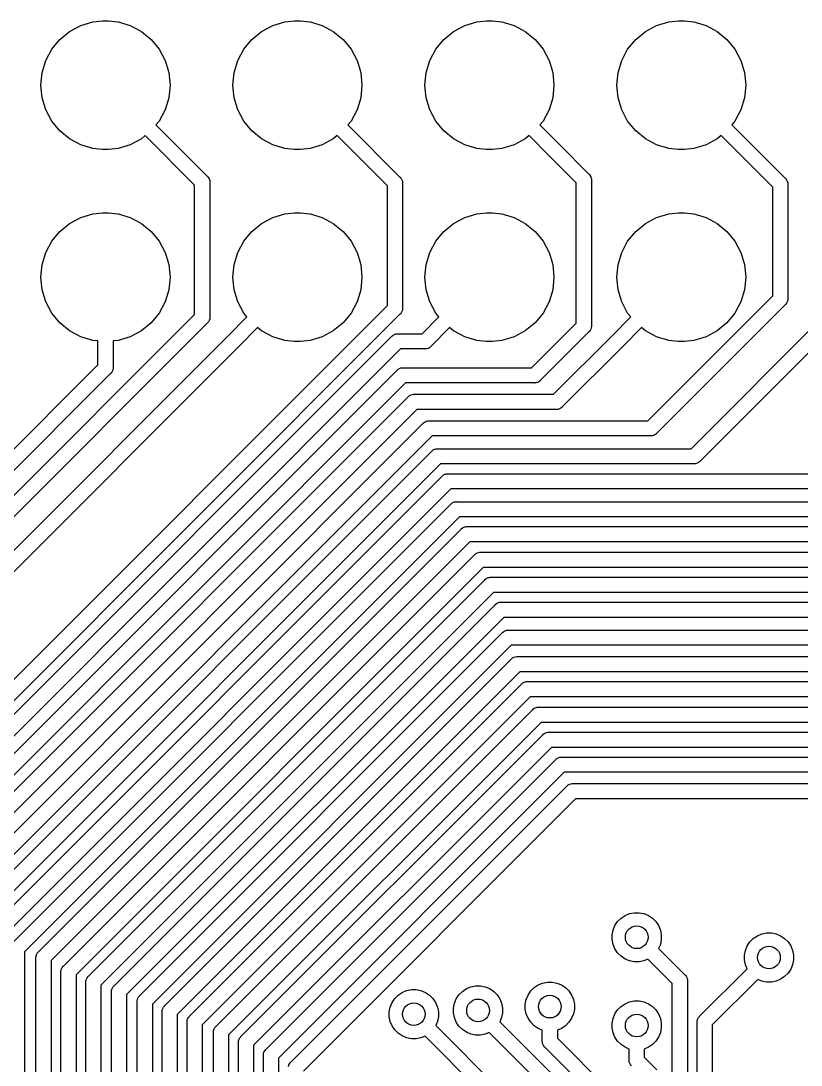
# Model space of a CAD drawing. Extents: x 1 to 84, y 1 to 137.
# Drawn here: x 45.4 to 55.73, y 57.28 to 71.09 of the extents above; entities that cross this region are included whole.
import ezdxf

# ---------------------------------------------------------------- set-up
doc = ezdxf.new("R2010")
doc.units = 0
doc.layers.add('BLACK', color=7, linetype='CONTINUOUS')

msp = doc.modelspace()

# ---------------------------------------------------------------- linework, layer by layer
at = {"layer": 'BLACK', "linetype": 'CONTINUOUS'}
for p, q in [((46.0455, 70.9502), (46.1931, 71.0291)), ((46.1931, 71.0291), (46.3534, 71.0777)), ((46.3534, 71.0777), (46.4783, 71.09)), ((46.4783, 71.09), (46.5617, 71.09)), ((46.5617, 71.09), (46.6866, 71.0777)), ((46.6866, 71.0777), (46.8469, 71.0291)), ((46.8469, 71.0291), (46.9945, 70.9502)), ((48.5855, 70.9502), (48.7331, 71.0291)), ((48.7331, 71.0291), (48.8934, 71.0777)), ((48.8934, 71.0777), (49.0183, 71.09)), ((49.0183, 71.09), (49.1017, 71.09)), ((49.1017, 71.09), (49.2266, 71.0777)), ((49.2266, 71.0777), (49.3869, 71.0291)), ((49.3869, 71.0291), (49.5345, 70.9502)), ((51.1255, 70.9502), (51.2731, 71.0291)), ((51.2731, 71.0291), (51.4334, 71.0777)), ((51.4334, 71.0777), (51.5583, 71.09)), ((51.5583, 71.09), (51.6417, 71.09)), ((51.6417, 71.09), (51.7666, 71.0777)), ((51.7666, 71.0777), (51.9269, 71.0291)), ((51.9269, 71.0291), (52.0745, 70.9502)), ((53.6655, 70.9502), (53.8131, 71.0291)), ((53.8131, 71.0291), (53.9734, 71.0777)), ((53.9734, 71.0777), (54.0983, 71.09)), ((54.0983, 71.09), (54.1817, 71.09)), ((54.1817, 71.09), (54.3066, 71.0777)), ((54.3066, 71.0777), (54.4669, 71.0291)), ((54.4669, 71.0291), (54.6145, 70.9502)), ((45.9161, 70.8439), (46.0455, 70.9502)), ((46.9945, 70.9502), (47.1239, 70.8439)), ((48.4561, 70.8439), (48.5855, 70.9502)), ((49.5345, 70.9502), (49.6639, 70.8439)), ((50.9961, 70.8439), (51.1255, 70.9502)), ((52.0745, 70.9502), (52.2039, 70.8439)), ((53.5361, 70.8439), (53.6655, 70.9502)), ((54.6145, 70.9502), (54.7439, 70.8439)), ((45.8098, 70.7145), (45.9161, 70.8439)), ((47.1239, 70.8439), (47.2302, 70.7145)), ((48.3498, 70.7145), (48.4561, 70.8439)), ((49.6639, 70.8439), (49.7702, 70.7145)), ((50.8898, 70.7145), (50.9961, 70.8439)), ((52.2039, 70.8439), (52.3102, 70.7145)), ((53.4298, 70.7145), (53.5361, 70.8439)), ((54.7439, 70.8439), (54.8502, 70.7145)), ((45.7309, 70.5669), (45.8098, 70.7145)), ((47.2302, 70.7145), (47.3091, 70.5669)), ((48.2709, 70.5669), (48.3498, 70.7145)), ((49.7702, 70.7145), (49.8491, 70.5669)), ((50.8109, 70.5669), (50.8898, 70.7145)), ((52.3102, 70.7145), (52.3891, 70.5669)), ((53.3509, 70.5669), (53.4298, 70.7145)), ((54.8502, 70.7145), (54.9291, 70.5669)), ((45.6823, 70.4066), (45.7309, 70.5669)), ((47.3091, 70.5669), (47.3577, 70.4066)), ((48.2223, 70.4066), (48.2709, 70.5669)), ((49.8491, 70.5669), (49.8977, 70.4066)), ((50.7623, 70.4066), (50.8109, 70.5669)), ((52.3891, 70.5669), (52.4377, 70.4066)), ((53.3023, 70.4066), (53.3509, 70.5669)), ((54.9291, 70.5669), (54.9777, 70.4066)), ((45.6659, 70.24), (45.6823, 70.4066)), ((47.3577, 70.4066), (47.3741, 70.24)), ((48.2059, 70.24), (48.2223, 70.4066)), ((49.8977, 70.4066), (49.9141, 70.24)), ((50.7459, 70.24), (50.7623, 70.4066)), ((52.4377, 70.4066), (52.4541, 70.24)), ((53.2859, 70.24), (53.3023, 70.4066)), ((54.9777, 70.4066), (54.9941, 70.24)), ((45.6823, 70.0734), (45.6659, 70.24)), ((47.3741, 70.24), (47.3577, 70.0734)), ((48.2223, 70.0734), (48.2059, 70.24)), ((49.9141, 70.24), (49.8977, 70.0734)), ((50.7623, 70.0734), (50.7459, 70.24)), ((52.4541, 70.24), (52.4377, 70.0734)), ((53.3023, 70.0734), (53.2859, 70.24)), ((54.9941, 70.24), (54.9777, 70.0734)), ((45.7309, 69.9131), (45.6823, 70.0734)), ((47.3577, 70.0734), (47.3091, 69.9131)), ((48.2709, 69.9131), (48.2223, 70.0734)), ((49.8977, 70.0734), (49.8491, 69.9131)), ((50.8109, 69.9131), (50.7623, 70.0734)), ((52.4377, 70.0734), (52.3891, 69.9131)), ((53.3509, 69.9131), (53.3023, 70.0734)), ((54.9777, 70.0734), (54.9291, 69.9131)), ((45.8098, 69.7655), (45.7309, 69.9131)), ((47.3091, 69.9131), (47.2302, 69.7655)), ((48.3498, 69.7655), (48.2709, 69.9131)), ((49.8491, 69.9131), (49.7702, 69.7655)), ((50.8898, 69.7655), (50.8109, 69.9131)), ((52.3891, 69.9131), (52.3102, 69.7655)), ((53.4298, 69.7655), (53.3509, 69.9131)), ((54.9291, 69.9131), (54.8502, 69.7655)), ((45.9161, 69.6361), (45.8098, 69.7655)), ((47.2302, 69.7655), (47.1877, 69.7137)), ((48.4561, 69.6361), (48.3498, 69.7655)), ((49.7702, 69.7655), (49.7277, 69.7137)), ((50.9961, 69.6361), (50.8898, 69.7655)), ((52.3102, 69.7655), (52.2677, 69.7137)), ((53.5361, 69.6361), (53.4298, 69.7655)), ((54.8502, 69.7655), (54.8077, 69.7137)), ((46.0455, 69.5298), (45.9161, 69.6361)), ((47.1877, 69.7137), (47.8672, 69.0342)), ((48.5855, 69.5298), (48.4561, 69.6361)), ((49.7277, 69.7137), (50.4172, 69.0242)), ((51.1255, 69.5298), (50.9961, 69.6361)), ((52.2677, 69.7137), (52.5242, 69.4572)), ((53.6655, 69.5298), (53.5361, 69.6361)), ((54.8077, 69.7137), (55.5172, 69.0042)), ((46.1931, 69.4509), (46.0455, 69.5298)), ((46.9945, 69.5298), (46.8469, 69.4509)), ((47.0463, 69.5723), (46.9945, 69.5298)), ((47.7, 68.9186), (47.0463, 69.5723)), ((48.7331, 69.4509), (48.5855, 69.5298)), ((49.5345, 69.5298), (49.3869, 69.4509)), ((49.5863, 69.5723), (49.5345, 69.5298)), ((50.25, 68.9086), (49.5863, 69.5723)), ((51.2731, 69.4509), (51.1255, 69.5298)), ((52.0745, 69.5298), (51.9269, 69.4509)), ((52.1263, 69.5723), (52.0745, 69.5298)), ((52.3828, 69.3158), (52.1263, 69.5723)), ((53.8131, 69.4509), (53.6655, 69.5298)), ((54.6145, 69.5298), (54.4669, 69.4509)), ((54.6663, 69.5723), (54.6145, 69.5298)), ((55.35, 68.8886), (54.6663, 69.5723)), ((46.3534, 69.4023), (46.1931, 69.4509)), ((46.4783, 69.39), (46.3534, 69.4023)), ((46.5617, 69.39), (46.4783, 69.39)), ((46.6866, 69.4023), (46.5617, 69.39)), ((46.8469, 69.4509), (46.6866, 69.4023)), ((48.8934, 69.4023), (48.7331, 69.4509)), ((49.0183, 69.39), (48.8934, 69.4023)), ((49.1017, 69.39), (49.0183, 69.39)), ((49.2266, 69.4023), (49.1017, 69.39)), ((49.3869, 69.4509), (49.2266, 69.4023)), ((51.4334, 69.4023), (51.2731, 69.4509)), ((51.5583, 69.39), (51.4334, 69.4023)), ((51.6417, 69.39), (51.5583, 69.39)), ((51.7666, 69.4023), (51.6417, 69.39)), ((51.9269, 69.4509), (51.7666, 69.4023)), ((52.5242, 69.4572), (52.5242, 69.4572)), ((52.5242, 69.4572), (52.9172, 69.0642)), ((53.9734, 69.4023), (53.8131, 69.4509)), ((54.0983, 69.39), (53.9734, 69.4023)), ((54.1817, 69.39), (54.0983, 69.39)), ((54.3066, 69.4023), (54.1817, 69.39)), ((54.4669, 69.4509), (54.3066, 69.4023)), ((52.75, 68.9486), (52.3828, 69.3158)), ((52.3828, 69.3158), (52.3828, 69.3158)), ((47.8672, 69.0342), (47.8711, 69.0311)), ((47.8711, 69.0311), (47.8835, 69.0158)), ((47.8835, 69.0158), (47.8928, 68.9985)), ((47.8928, 68.9985), (47.8955, 68.9896)), ((47.8955, 68.9896), (47.8986, 68.9796)), ((47.8986, 68.9796), (47.8988, 68.9772)), ((47.8988, 68.9772), (47.9, 68.9649)), ((47.9, 68.9649), (47.9, 68.9649)), ((47.9, 68.9649), (47.9005, 68.96)), ((47.9005, 68.96), (47.9, 68.9551)), ((47.9, 68.9551), (47.9, 67.1716)), ((50.4172, 69.0242), (50.4211, 69.0211)), ((50.4211, 69.0211), (50.4242, 69.0172)), ((50.4242, 69.0172), (50.4242, 69.0172)), ((50.4242, 69.0172), (50.4253, 69.0158)), ((50.4253, 69.0158), (50.4335, 69.0058)), ((50.4335, 69.0058), (50.4428, 68.9885)), ((50.4428, 68.9885), (50.4486, 68.9696)), ((50.4486, 68.9696), (50.45, 68.9549)), ((50.45, 68.9549), (50.45, 68.9549)), ((50.45, 68.9549), (50.4505, 68.95)), ((50.4505, 68.95), (50.45, 68.9451)), ((50.45, 68.9451), (50.45, 67.2883)), ((52.75, 67.0914), (52.75, 68.9486)), ((52.9172, 69.0642), (52.9211, 69.0611)), ((52.9211, 69.0611), (52.9335, 69.0458)), ((52.9335, 69.0458), (52.9356, 69.0421)), ((52.9356, 69.0421), (52.9428, 69.0285)), ((52.9428, 69.0285), (52.9483, 69.0105)), ((52.9483, 69.0105), (52.9486, 69.0096)), ((52.9486, 69.0096), (52.95, 68.9949)), ((52.95, 68.9949), (52.95, 68.9949)), ((52.95, 68.9949), (52.9505, 68.99)), ((52.9505, 68.99), (52.95, 68.9851)), ((52.95, 68.9851), (52.95, 67.0549)), ((55.5172, 69.0042), (55.5211, 69.0011)), ((55.5211, 69.0011), (55.5335, 68.9858)), ((55.5335, 68.9858), (55.5369, 68.9796)), ((55.5369, 68.9796), (55.5428, 68.9685)), ((55.5428, 68.9685), (55.5486, 68.9496)), ((55.5486, 68.9496), (55.5486, 68.9496)), ((55.5486, 68.9496), (55.55, 68.9349)), ((55.55, 68.9349), (55.55, 68.9349)), ((55.55, 68.9349), (55.5505, 68.93)), ((55.5505, 68.93), (55.55, 68.9251)), ((47.7, 67.2081), (47.7, 68.9186)), ((50.25, 67.3248), (50.25, 68.9086)), ((55.35, 67.453), (55.35, 68.8886)), ((55.55, 68.9251), (55.55, 67.4165)), ((46.1931, 68.4891), (46.3534, 68.5377)), ((46.3534, 68.5377), (46.4783, 68.55)), ((46.4783, 68.55), (46.5617, 68.55)), ((46.5617, 68.55), (46.6866, 68.5377)), ((46.6866, 68.5377), (46.8469, 68.4891)), ((48.7331, 68.4891), (48.8934, 68.5377)), ((48.8934, 68.5377), (49.0183, 68.55)), ((49.0183, 68.55), (49.1017, 68.55)), ((49.1017, 68.55), (49.2266, 68.5377)), ((49.2266, 68.5377), (49.3869, 68.4891)), ((51.2731, 68.4891), (51.4334, 68.5377)), ((51.4334, 68.5377), (51.5583, 68.55)), ((51.5583, 68.55), (51.6417, 68.55)), ((51.6417, 68.55), (51.7666, 68.5377)), ((51.7666, 68.5377), (51.9269, 68.4891)), ((53.8131, 68.4891), (53.9734, 68.5377)), ((53.9734, 68.5377), (54.0983, 68.55)), ((54.0983, 68.55), (54.1817, 68.55)), ((54.1817, 68.55), (54.3066, 68.5377)), ((54.3066, 68.5377), (54.4669, 68.4891)), ((45.9161, 68.3039), (46.0455, 68.4102)), ((46.0455, 68.4102), (46.1931, 68.4891)), ((46.8469, 68.4891), (46.9945, 68.4102)), ((46.9945, 68.4102), (47.1239, 68.3039)), ((48.4561, 68.3039), (48.5855, 68.4102)), ((48.5855, 68.4102), (48.7331, 68.4891)), ((49.3869, 68.4891), (49.5345, 68.4102)), ((49.5345, 68.4102), (49.6639, 68.3039)), ((50.9961, 68.3039), (51.1255, 68.4102)), ((51.1255, 68.4102), (51.2731, 68.4891)), ((51.9269, 68.4891), (52.0745, 68.4102)), ((52.0745, 68.4102), (52.2039, 68.3039)), ((53.5361, 68.3039), (53.6655, 68.4102)), ((53.6655, 68.4102), (53.8131, 68.4891)), ((54.4669, 68.4891), (54.6145, 68.4102)), ((54.6145, 68.4102), (54.7439, 68.3039)), ((45.8098, 68.1745), (45.9161, 68.3039)), ((47.1239, 68.3039), (47.2302, 68.1745)), ((48.3498, 68.1745), (48.4561, 68.3039)), ((49.6639, 68.3039), (49.7702, 68.1745)), ((50.8898, 68.1745), (50.9961, 68.3039)), ((52.2039, 68.3039), (52.3102, 68.1745)), ((53.4298, 68.1745), (53.5361, 68.3039)), ((54.7439, 68.3039), (54.8502, 68.1745)), ((45.7309, 68.0269), (45.8098, 68.1745)), ((47.2302, 68.1745), (47.3091, 68.0269)), ((48.2709, 68.0269), (48.3498, 68.1745)), ((49.7702, 68.1745), (49.8491, 68.0269)), ((50.8109, 68.0269), (50.8898, 68.1745)), ((52.3102, 68.1745), (52.3891, 68.0269)), ((53.3509, 68.0269), (53.4298, 68.1745)), ((54.8502, 68.1745), (54.9291, 68.0269)), ((45.6823, 67.8666), (45.7309, 68.0269)), ((47.3091, 68.0269), (47.3577, 67.8666)), ((48.2223, 67.8666), (48.2709, 68.0269)), ((49.8491, 68.0269), (49.8977, 67.8666)), ((50.7623, 67.8666), (50.8109, 68.0269)), ((52.3891, 68.0269), (52.4377, 67.8666)), ((53.3023, 67.8666), (53.3509, 68.0269)), ((54.9291, 68.0269), (54.9777, 67.8666)), ((45.6659, 67.7), (45.6823, 67.8666)), ((47.3577, 67.8666), (47.3741, 67.7)), ((48.2059, 67.7), (48.2223, 67.8666)), ((49.8977, 67.8666), (49.9141, 67.7)), ((50.7459, 67.7), (50.7623, 67.8666)), ((52.4377, 67.8666), (52.4541, 67.7)), ((53.2859, 67.7), (53.3023, 67.8666)), ((54.9777, 67.8666), (54.9941, 67.7)), ((45.6823, 67.5334), (45.6659, 67.7)), ((47.3741, 67.7), (47.3577, 67.5334)), ((48.2223, 67.5334), (48.2059, 67.7)), ((49.9141, 67.7), (49.8977, 67.5334)), ((50.7623, 67.5334), (50.7459, 67.7)), ((52.4541, 67.7), (52.4377, 67.5334)), ((53.3023, 67.5334), (53.2859, 67.7)), ((54.9941, 67.7), (54.9777, 67.5334)), ((45.7309, 67.3731), (45.6823, 67.5334)), ((47.3577, 67.5334), (47.3091, 67.3731)), ((48.2709, 67.3731), (48.2223, 67.5334)), ((49.8977, 67.5334), (49.8491, 67.3731)), ((50.8109, 67.3731), (50.7623, 67.5334)), ((52.4377, 67.5334), (52.3891, 67.3731)), ((53.3509, 67.3731), (53.3023, 67.5334)), ((53.697, 65.8), (55.35, 67.453)), ((54.9777, 67.5334), (54.9291, 67.3731)), ((55.55, 67.4165), (55.5505, 67.4116)), ((55.5505, 67.4116), (55.55, 67.4067)), ((42.5727, 59.6476), (50.25, 67.3248)), ((45.8098, 67.2255), (45.7309, 67.3731)), ((47.3091, 67.3731), (47.2302, 67.2255)), ((48.3498, 67.2255), (48.2709, 67.3731)), ((49.8491, 67.3731), (49.7702, 67.2255)), ((50.45, 67.2785), (50.4486, 67.2638)), ((50.45, 67.2883), (50.4505, 67.2834)), ((50.4505, 67.2834), (50.45, 67.2785)), ((50.45, 67.2785), (50.45, 67.2785)), ((50.8898, 67.2255), (50.8109, 67.3731)), ((52.3891, 67.3731), (52.3102, 67.2255)), ((53.4298, 67.2255), (53.3509, 67.3731)), ((55.5172, 67.3374), (53.8126, 65.6328)), ((54.9291, 67.3731), (54.8502, 67.2255)), ((55.5211, 67.3405), (55.5172, 67.3374)), ((55.5335, 67.3558), (55.5211, 67.3405)), ((55.5428, 67.3731), (55.5335, 67.3558)), ((55.5486, 67.392), (55.5428, 67.3731)), ((55.55, 67.4067), (55.5486, 67.392)), ((55.55, 67.4067), (55.55, 67.4067)), ((41.9127, 61.4208), (47.7, 67.2081)), ((50.4172, 67.2092), (42.74, 59.532)), ((45.9161, 67.0961), (45.8098, 67.2255)), ((47.2302, 67.2255), (47.1239, 67.0961)), ((47.8986, 67.1471), (47.8928, 67.1283)), ((47.9, 67.1618), (47.8986, 67.1471)), ((47.9, 67.1716), (47.9005, 67.1667)), ((47.9005, 67.1667), (47.9, 67.1618)), ((47.9, 67.1618), (47.9, 67.1618)), ((48.1428, 66.9242), (48.3923, 67.1737)), ((48.3923, 67.1737), (48.3498, 67.2255)), ((49.7702, 67.2255), (49.6639, 67.0961)), ((50.4211, 67.2124), (50.4172, 67.2092)), ((50.4335, 67.2276), (50.4211, 67.2124)), ((50.4428, 67.245), (50.4335, 67.2276)), ((50.4486, 67.2638), (50.4428, 67.245)), ((50.7086, 66.95), (50.9323, 67.1737)), ((50.9323, 67.1737), (50.8898, 67.2255)), ((52.3102, 67.2255), (52.2039, 67.0961)), ((53.2228, 66.9242), (53.4723, 67.1737)), ((53.4723, 67.1737), (53.4298, 67.2255)), ((54.2686, 65.43), (56.0123, 67.1737)), ((54.8502, 67.2255), (54.7439, 67.0961)), ((47.8672, 67.0925), (42.08, 61.3052)), ((46.0455, 66.9898), (45.9161, 67.0961)), ((47.1239, 67.0961), (46.9945, 66.9898)), ((47.8711, 67.0957), (47.8672, 67.0925)), ((47.8835, 67.1109), (47.8711, 67.0957)), ((47.8928, 67.1283), (47.8835, 67.1109)), ((48.5337, 67.0323), (48.2842, 66.7828)), ((48.5855, 66.9898), (48.5337, 67.0323)), ((49.6639, 67.0961), (49.5345, 66.9898)), ((51.0737, 67.0323), (50.8242, 66.7828)), ((51.1255, 66.9898), (51.0737, 67.0323)), ((52.2039, 67.0961), (52.0745, 66.9898)), ((52.1586, 66.5), (52.75, 67.0914)), ((52.9379, 67.0023), (52.9335, 66.9942)), ((52.9428, 67.0115), (52.9379, 67.0023)), ((52.9486, 67.0304), (52.9428, 67.0115)), ((52.9487, 67.0322), (52.9486, 67.0304)), ((52.95, 67.0451), (52.9487, 67.0322)), ((52.95, 67.0549), (52.9505, 67.05)), ((52.9505, 67.05), (52.95, 67.0451)), ((52.95, 67.0451), (52.95, 67.0451)), ((53.6137, 67.0323), (53.3642, 66.7828)), ((53.6655, 66.9898), (53.6137, 67.0323)), ((56.1537, 67.0323), (54.3842, 65.2628)), ((54.7439, 67.0961), (54.6145, 66.9898)), ((42.2427, 61.0241), (48.1428, 66.9242)), ((42.9028, 59.5109), (50.3091, 66.9172)), ((46.1931, 66.9109), (46.0455, 66.9898)), ((46.3534, 66.8623), (46.1931, 66.9109)), ((46.42, 66.8557), (46.3534, 66.8623)), ((46.6866, 66.8623), (46.62, 66.8557)), ((46.8469, 66.9109), (46.6866, 66.8623)), ((46.9945, 66.9898), (46.8469, 66.9109)), ((48.1428, 66.9242), (48.1428, 66.9242)), ((48.7331, 66.9109), (48.5855, 66.9898)), ((48.8934, 66.8623), (48.7331, 66.9109)), ((49.0183, 66.85), (48.8934, 66.8623)), ((49.2266, 66.8623), (49.1017, 66.85)), ((49.3869, 66.9109), (49.2266, 66.8623)), ((49.5345, 66.9898), (49.3869, 66.9109)), ((50.3091, 66.9172), (50.3122, 66.9211)), ((50.3122, 66.9211), (50.3275, 66.9335)), ((50.3275, 66.9335), (50.3356, 66.9379)), ((50.3356, 66.9379), (50.3448, 66.9428)), ((50.3448, 66.9428), (50.3637, 66.9486)), ((50.3637, 66.9486), (50.3655, 66.9487)), ((50.3655, 66.9487), (50.3784, 66.95)), ((50.3784, 66.95), (50.3833, 66.9505)), ((50.3784, 66.95), (50.3784, 66.95)), ((50.3833, 66.9505), (50.3882, 66.95)), ((50.3882, 66.95), (50.7086, 66.95)), ((51.2731, 66.9109), (51.1255, 66.9898)), ((51.4334, 66.8623), (51.2731, 66.9109)), ((51.5583, 66.85), (51.4334, 66.8623)), ((51.7666, 66.8623), (51.6417, 66.85)), ((51.9269, 66.9109), (51.7666, 66.8623)), ((52.0745, 66.9898), (51.9269, 66.9109)), ((52.9172, 66.9758), (52.2742, 66.3328)), ((52.4486, 66.15), (53.2228, 66.9242)), ((52.9211, 66.9789), (52.9172, 66.9758)), ((52.9335, 66.9942), (52.9211, 66.9789)), ((53.2228, 66.9242), (53.2228, 66.9242)), ((53.8131, 66.9109), (53.6655, 66.9898)), ((53.9734, 66.8623), (53.8131, 66.9109)), ((54.0983, 66.85), (53.9734, 66.8623)), ((54.3066, 66.8623), (54.1817, 66.85)), ((54.4669, 66.9109), (54.3066, 66.8623)), ((54.6145, 66.9898), (54.4669, 66.9109)), ((48.2842, 66.7828), (42.41, 60.9085)), ((50.4247, 66.75), (43.07, 59.3953)), ((46.42, 66.5393), (46.42, 66.8557)), ((46.62, 66.8557), (46.62, 66.5028)), ((48.2842, 66.7828), (48.2842, 66.7828)), ((49.1017, 66.85), (49.0183, 66.85)), ((50.7451, 66.75), (50.4247, 66.75)), ((50.75, 66.7495), (50.7451, 66.75)), ((50.7549, 66.75), (50.75, 66.7495)), ((50.7696, 66.7514), (50.7549, 66.75)), ((50.7549, 66.75), (50.7549, 66.75)), ((50.7885, 66.7572), (50.7696, 66.7514)), ((50.8058, 66.7665), (50.7885, 66.7572)), ((50.8211, 66.7789), (50.8058, 66.7665)), ((50.8242, 66.7828), (50.8211, 66.7789)), ((51.6417, 66.85), (51.5583, 66.85)), ((53.3642, 66.7828), (52.5642, 65.9828)), ((53.3642, 66.7828), (53.3642, 66.7828)), ((54.1817, 66.85), (54.0983, 66.85)), ((41.5727, 61.6921), (46.42, 66.5393)), ((43.6227, 59.7142), (50.3758, 66.4672)), ((46.6035, 66.4421), (46.5911, 66.4269)), ((46.6128, 66.4595), (46.6035, 66.4421)), ((46.6165, 66.4715), (46.6128, 66.4595)), ((46.6186, 66.4783), (46.6165, 66.4715)), ((46.6195, 66.488), (46.6186, 66.4783)), ((46.62, 66.493), (46.6195, 66.488)), ((46.62, 66.5028), (46.6205, 66.4979)), ((46.6205, 66.4979), (46.62, 66.493)), ((46.62, 66.493), (46.62, 66.493)), ((50.3758, 66.4672), (50.3789, 66.4711)), ((50.3789, 66.4711), (50.3942, 66.4835)), ((50.3942, 66.4835), (50.4033, 66.4885)), ((50.4033, 66.4885), (50.4115, 66.4928)), ((50.4115, 66.4928), (50.4304, 66.4986)), ((50.4304, 66.4986), (50.4322, 66.4987)), ((50.4322, 66.4987), (50.4451, 66.5)), ((50.4451, 66.5), (50.45, 66.5005)), ((50.4451, 66.5), (50.4451, 66.5)), ((50.45, 66.5005), (50.4549, 66.5)), ((50.4549, 66.5), (52.1586, 66.5)), ((46.5872, 66.4237), (41.74, 61.5765)), ((46.5911, 66.4269), (46.5872, 66.4237)), ((52.2385, 66.3072), (52.2196, 66.3014)), ((52.2558, 66.3165), (52.2385, 66.3072)), ((52.2711, 66.3289), (52.2558, 66.3165)), ((52.2742, 66.3328), (52.2711, 66.3289)), ((50.4914, 66.3), (43.79, 59.5986)), ((52.1951, 66.3), (50.4914, 66.3)), ((52.2, 66.2995), (52.1951, 66.3)), ((52.2049, 66.3), (52.2, 66.2995)), ((52.2196, 66.3014), (52.2049, 66.3)), ((52.2049, 66.3), (52.2049, 66.3)), ((43.9527, 59.5442), (50.5258, 66.1172)), ((50.5258, 66.1172), (50.5289, 66.1211)), ((50.5289, 66.1211), (50.5442, 66.1335)), ((50.5442, 66.1335), (50.5533, 66.1385)), ((50.5533, 66.1385), (50.5615, 66.1428)), ((50.5615, 66.1428), (50.5804, 66.1486)), ((50.5804, 66.1486), (50.5822, 66.1487)), ((50.5822, 66.1487), (50.5951, 66.15)), ((50.5951, 66.15), (50.6, 66.1505)), ((50.5951, 66.15), (50.5951, 66.15)), ((50.6, 66.1505), (50.6049, 66.15)), ((50.6049, 66.15), (52.4486, 66.15)), ((50.6414, 65.95), (44.12, 59.4286)), ((52.4851, 65.95), (50.6414, 65.95)), ((52.49, 65.9495), (52.4851, 65.95)), ((52.4949, 65.95), (52.49, 65.9495)), ((52.5096, 65.9514), (52.4949, 65.95)), ((52.4949, 65.95), (52.4949, 65.95)), ((52.5285, 65.9572), (52.5096, 65.9514)), ((52.5458, 65.9665), (52.5285, 65.9572)), ((52.5611, 65.9789), (52.5458, 65.9665)), ((52.5642, 65.9828), (52.5611, 65.9789)), ((44.2828, 59.3242), (50.7258, 65.7672)), ((50.7258, 65.7672), (50.7289, 65.7711)), ((50.7289, 65.7711), (50.7328, 65.7742)), ((50.7328, 65.7742), (50.737, 65.7777)), ((50.7328, 65.7742), (50.7328, 65.7742)), ((50.737, 65.7777), (50.7442, 65.7835)), ((50.7442, 65.7835), (50.7615, 65.7928)), ((50.7615, 65.7928), (50.7804, 65.7986)), ((50.7804, 65.7986), (50.7951, 65.8)), ((50.7951, 65.8), (50.8, 65.8005)), ((50.7951, 65.8), (50.7951, 65.8)), ((50.8, 65.8005), (50.8049, 65.8)), ((50.8049, 65.8), (53.697, 65.8)), ((53.7942, 65.6165), (53.7769, 65.6072)), ((53.8095, 65.6289), (53.7942, 65.6165)), ((53.8126, 65.6328), (53.8095, 65.6289)), ((50.8414, 65.6), (44.45, 59.2086)), ((53.7335, 65.6), (50.8414, 65.6)), ((53.7384, 65.5995), (53.7335, 65.6)), ((53.7433, 65.6), (53.7384, 65.5995)), ((53.758, 65.6014), (53.7433, 65.6)), ((53.7433, 65.6), (53.7433, 65.6)), ((53.7769, 65.6072), (53.758, 65.6014)), ((44.6128, 59.1709), (50.8391, 65.3973)), ((50.8391, 65.3973), (50.8423, 65.4011)), ((50.8423, 65.4011), (50.8575, 65.4136)), ((50.8575, 65.4136), (50.8749, 65.4228)), ((50.8749, 65.4228), (50.888, 65.4268)), ((50.888, 65.4268), (50.8937, 65.4286)), ((50.8937, 65.4286), (50.8955, 65.4287)), ((50.8955, 65.4287), (50.9084, 65.43)), ((50.9084, 65.43), (50.9133, 65.4305)), ((50.9084, 65.43), (50.9084, 65.43)), ((50.9133, 65.4305), (50.9182, 65.43)), ((50.9182, 65.43), (54.2686, 65.43)), ((50.9547, 65.23), (44.78, 59.0553)), ((54.3051, 65.23), (50.9547, 65.23)), ((54.31, 65.2295), (54.3051, 65.23)), ((54.3149, 65.23), (54.31, 65.2295)), ((54.3296, 65.2315), (54.3149, 65.23)), ((54.3149, 65.23), (54.3149, 65.23)), ((54.3485, 65.2372), (54.3296, 65.2315)), ((54.3658, 65.2465), (54.3485, 65.2372)), ((54.3811, 65.259), (54.3658, 65.2465)), ((54.3842, 65.2628), (54.3811, 65.259)), ((44.9828, 59.0742), (50.9758, 65.0672)), ((50.9758, 65.0672), (50.9789, 65.0711)), ((50.9789, 65.0711), (50.9942, 65.0835)), ((50.9942, 65.0835), (51.0115, 65.0928)), ((51.0115, 65.0928), (51.0216, 65.0959)), ((51.0216, 65.0959), (51.0304, 65.0986)), ((51.0304, 65.0986), (51.0342, 65.0989)), ((51.0342, 65.0989), (51.0451, 65.1)), ((51.0451, 65.1), (51.05, 65.1005)), ((51.0451, 65.1), (51.0451, 65.1)), ((51.05, 65.1005), (51.0549, 65.1)), ((51.0549, 65.1), (56.4086, 65.1)), ((51.0914, 64.9), (45.1242, 58.9328)), ((56.4451, 64.9), (51.0914, 64.9)), ((45.2828, 58.8909), (51.0891, 64.6973)), ((51.0891, 64.6973), (51.0923, 64.7011)), ((51.0923, 64.7011), (51.1075, 64.7136)), ((51.1075, 64.7136), (51.1249, 64.7228)), ((51.1249, 64.7228), (51.1349, 64.7259)), ((51.1349, 64.7259), (51.1437, 64.7286)), ((51.1437, 64.7286), (51.1473, 64.7289)), ((51.1473, 64.7289), (51.1584, 64.73)), ((51.1584, 64.73), (51.1633, 64.7305)), ((51.1584, 64.73), (51.1584, 64.73)), ((51.1633, 64.7305), (51.1682, 64.73)), ((51.1682, 64.73), (57.3107, 64.73)), ((51.2047, 64.53), (45.45, 58.7753)), ((57.3472, 64.53), (51.2047, 64.53)), ((51.2258, 64.3672), (51.2289, 64.3711)), ((51.2289, 64.3711), (51.2442, 64.3835)), ((51.2442, 64.3835), (51.2615, 64.3928)), ((51.2615, 64.3928), (51.2747, 64.3968)), ((51.2747, 64.3968), (51.2804, 64.3986)), ((51.2804, 64.3986), (51.2822, 64.3987)), ((51.2822, 64.3987), (51.2951, 64.4)), ((51.2951, 64.4), (51.3, 64.4005)), ((51.2951, 64.4), (51.2951, 64.4)), ((51.3, 64.4005), (51.3049, 64.4)), ((51.3049, 64.4), (58.5086, 64.4)), ((45.6328, 58.7742), (51.2258, 64.3672)), ((51.3414, 64.2), (45.8, 58.6586)), ((58.5451, 64.2), (51.3414, 64.2)), ((45.9628, 58.5877), (51.4023, 64.0273)), ((51.4023, 64.0273), (51.4054, 64.0311)), ((51.4054, 64.0311), (51.4207, 64.0436)), ((51.4207, 64.0436), (51.4327, 64.05)), ((51.4327, 64.05), (51.438, 64.0529)), ((51.438, 64.0529), (51.4569, 64.0586)), ((51.4569, 64.0586), (51.4587, 64.0588)), ((51.4587, 64.0588), (51.4716, 64.06)), ((51.4716, 64.06), (51.4765, 64.0605)), ((51.4716, 64.06), (51.4716, 64.06)), ((51.4765, 64.0605), (51.4814, 64.06)), ((51.4814, 64.06), (59.1807, 64.06)), ((51.5179, 63.86), (46.13, 58.4721)), ((59.2172, 63.86), (51.5179, 63.86)), ((46.2928, 58.451), (51.539, 63.6973)), ((51.539, 63.6973), (51.5421, 63.7011)), ((51.5421, 63.7011), (51.5574, 63.7136)), ((51.5574, 63.7136), (51.5747, 63.7228)), ((51.5747, 63.7228), (51.5879, 63.7268)), ((51.5879, 63.7268), (51.5936, 63.7286)), ((51.5936, 63.7286), (51.5956, 63.7288)), ((51.5956, 63.7288), (51.6083, 63.73)), ((51.6083, 63.73), (51.6132, 63.7305)), ((51.6083, 63.73), (51.6083, 63.73)), ((51.6132, 63.7305), (51.6181, 63.73)), ((51.6181, 63.73), (60.2886, 63.73)), ((51.6546, 63.53), (46.46, 58.3354)), ((60.3251, 63.53), (51.6546, 63.53)), ((46.6328, 58.3243), (51.6757, 63.3672)), ((51.6757, 63.3672), (51.6788, 63.3711)), ((51.6788, 63.3711), (51.6941, 63.3835)), ((51.6941, 63.3835), (51.7114, 63.3928)), ((51.7114, 63.3928), (51.7303, 63.3986)), ((51.7303, 63.3986), (51.7321, 63.3987)), ((51.7321, 63.3987), (51.745, 63.4)), ((51.745, 63.4), (51.7499, 63.4005)), ((51.745, 63.4), (51.745, 63.4)), ((51.7499, 63.4005), (51.7548, 63.4)), ((51.7548, 63.4), (61.0607, 63.4)), ((51.7913, 63.2), (46.8, 58.2087)), ((61.0972, 63.2), (51.7913, 63.2)), ((46.9727, 58.1976), (51.7724, 62.9973)), ((51.7724, 62.9973), (51.7755, 63.0011)), ((51.7755, 63.0011), (51.7908, 63.0136)), ((51.7908, 63.0136), (51.8081, 63.0228)), ((51.8081, 63.0228), (51.809, 63.0231)), ((51.809, 63.0231), (51.827, 63.0286)), ((51.827, 63.0286), (51.8288, 63.0287)), ((51.8288, 63.0287), (51.8417, 63.03)), ((51.8417, 63.03), (51.8466, 63.0305)), ((51.8417, 63.03), (51.8417, 63.03)), ((51.8466, 63.0305), (51.8515, 63.03)), ((51.8515, 63.03), (61.7386, 63.03)), ((51.888, 62.83), (47.14, 58.082)), ((61.7751, 62.83), (51.888, 62.83)), ((47.3027, 58.0609), (51.8891, 62.6473)), ((51.8891, 62.6473), (51.8923, 62.6511)), ((51.8923, 62.6511), (51.8961, 62.6542)), ((51.8961, 62.6542), (51.9075, 62.6636)), ((51.8961, 62.6542), (51.8961, 62.6542)), ((51.9075, 62.6636), (51.9156, 62.6679)), ((51.9075, 62.6636), (51.9075, 62.6636)), ((51.9075, 62.6636), (51.9075, 62.6636)), ((51.9156, 62.6679), (51.9248, 62.6728)), ((51.9248, 62.6728), (51.9437, 62.6786)), ((51.9437, 62.6786), (51.9633, 62.6805)), ((51.9633, 62.6805), (51.9682, 62.68)), ((51.9682, 62.68), (62.8807, 62.68)), ((52.0047, 62.48), (47.47, 57.9453)), ((62.9172, 62.48), (52.0047, 62.48)), ((47.6328, 57.9242), (52.0258, 62.3172)), ((52.0258, 62.3172), (52.0289, 62.3211)), ((52.0289, 62.3211), (52.0442, 62.3335)), ((52.0442, 62.3335), (52.0615, 62.3428)), ((52.0615, 62.3428), (52.0722, 62.3461)), ((52.0722, 62.3461), (52.0804, 62.3486)), ((52.0804, 62.3486), (52.0822, 62.3487)), ((52.0822, 62.3487), (52.0951, 62.35)), ((52.0951, 62.35), (52.1, 62.3505)), ((52.0951, 62.35), (52.0951, 62.35)), ((52.1, 62.3505), (52.1049, 62.35)), ((52.1049, 62.35), (63.9086, 62.35)), ((52.1414, 62.15), (47.8, 57.8086)), ((63.9451, 62.15), (52.1414, 62.15)), ((47.9827, 57.7908), (52.1691, 61.9773)), ((52.1691, 61.9773), (52.1723, 61.9811)), ((52.1723, 61.9811), (52.1875, 61.9936)), ((52.1875, 61.9936), (52.2049, 62.0029)), ((52.2049, 62.0029), (52.2191, 62.0072)), ((52.2191, 62.0072), (52.2237, 62.0086)), ((52.2237, 62.0086), (52.2257, 62.0088)), ((52.2257, 62.0088), (52.2384, 62.01)), ((52.2384, 62.01), (52.2433, 62.0105)), ((52.2384, 62.01), (52.2384, 62.01)), ((52.2433, 62.0105), (52.2482, 62.01)), ((52.2482, 62.01), (64.7507, 62.01)), ((52.2847, 61.81), (48.1499, 57.6752)), ((64.7872, 61.81), (52.2847, 61.81)), ((48.3127, 57.6541), (52.3058, 61.6473)), ((52.3058, 61.6473), (52.309, 61.6511)), ((52.309, 61.6511), (52.3242, 61.6636)), ((52.3242, 61.6636), (52.3416, 61.6728)), ((52.3416, 61.6728), (52.3547, 61.6768)), ((52.3547, 61.6768), (52.3604, 61.6786)), ((52.3604, 61.6786), (52.3624, 61.6788)), ((52.3624, 61.6788), (52.3751, 61.68)), ((52.3751, 61.68), (52.38, 61.6805)), ((52.3751, 61.68), (52.3751, 61.68)), ((52.38, 61.6805), (52.3849, 61.68)), ((52.3849, 61.68), (66.4386, 61.68)), ((52.4214, 61.48), (48.48, 57.5385)), ((66.4751, 61.48), (52.4214, 61.48)), ((52.4789, 61.3211), (52.4942, 61.3335)), ((52.4942, 61.3335), (52.5115, 61.3428)), ((52.5115, 61.3428), (52.5242, 61.3467)), ((52.5242, 61.3467), (52.5304, 61.3486)), ((52.5304, 61.3486), (52.5322, 61.3487)), ((52.5322, 61.3487), (52.5451, 61.35)), ((52.5451, 61.35), (52.55, 61.3505)), ((52.5451, 61.35), (52.5451, 61.35)), ((52.55, 61.3505), (52.5549, 61.35)), ((52.5549, 61.35), (66.6307, 61.35)), ((48.6427, 57.4841), (52.4758, 61.3172)), ((52.4758, 61.3172), (52.4789, 61.3211)), ((52.5914, 61.15), (48.81, 57.3685)), ((66.6672, 61.15), (52.5914, 61.15)), ((48.9727, 57.3142), (52.6258, 60.9672)), ((52.6258, 60.9672), (52.6289, 60.9711)), ((52.6289, 60.9711), (52.6442, 60.9835)), ((52.6442, 60.9835), (52.6615, 60.9928)), ((52.6615, 60.9928), (52.6804, 60.9986)), ((52.6804, 60.9986), (52.6822, 60.9987)), ((52.6822, 60.9987), (52.6951, 61)), ((52.6951, 61), (52.7, 61.0005)), ((52.6951, 61), (52.6951, 61)), ((52.7, 61.0005), (52.7049, 61)), ((52.7049, 61), (67.4586, 61)), ((52.7414, 60.8), (49.14, 57.1986)), ((67.4951, 60.8), (52.7414, 60.8)), ((53.3961, 59.2562), (53.4552, 59.2807)), ((53.4552, 59.2807), (53.518, 59.2932)), ((53.518, 59.2932), (53.582, 59.2932)), ((53.582, 59.2932), (53.6448, 59.2807)), ((53.6448, 59.2807), (53.7039, 59.2562)), ((53.2375, 59.063), (53.262, 59.1221)), ((53.262, 59.1221), (53.2976, 59.1754)), ((53.2976, 59.1754), (53.3428, 59.2206)), ((53.3428, 59.2206), (53.3961, 59.2562)), ((53.7039, 59.2562), (53.7572, 59.2206)), ((53.7572, 59.2206), (53.8024, 59.1754)), ((53.8024, 59.1754), (53.838, 59.1221)), ((53.838, 59.1221), (53.8625, 59.063)), ((53.225, 59.0002), (53.2375, 59.063)), ((53.225, 58.9362), (53.225, 59.0002)), ((53.8625, 59.063), (53.875, 59.0002)), ((53.875, 59.0002), (53.875, 58.9362)), ((55.0928, 58.9524), (55.1461, 58.988)), ((55.1461, 58.988), (55.2052, 59.0125)), ((55.2052, 59.0125), (55.268, 59.025)), ((55.268, 59.025), (55.332, 59.025)), ((55.332, 59.025), (55.3948, 59.0125)), ((55.3948, 59.0125), (55.4539, 58.988)), ((55.4539, 58.988), (55.5072, 58.9524)), ((53.2375, 58.8734), (53.225, 58.9362)), ((53.262, 58.8143), (53.2375, 58.8734)), ((53.8625, 58.8734), (53.8402, 58.8195)), ((53.875, 58.9362), (53.8625, 58.8734)), ((54.9875, 58.7948), (55.012, 58.8539)), ((55.012, 58.8539), (55.0476, 58.9072)), ((55.0476, 58.9072), (55.0928, 58.9524)), ((55.5072, 58.9524), (55.5524, 58.9072)), ((55.5524, 58.9072), (55.588, 58.8539)), ((55.588, 58.8539), (55.6125, 58.7948)), ((45.45, 58.7753), (45.45, 35.2549)), ((45.6, 58.7049), (45.6014, 58.7196)), ((45.6014, 58.7196), (45.6052, 58.732)), ((45.6014, 58.7196), (45.6014, 58.7196)), ((45.6052, 58.732), (45.6072, 58.7385)), ((45.6072, 58.7385), (45.6165, 58.7558)), ((45.6165, 58.7558), (45.6289, 58.7711)), ((45.6289, 58.7711), (45.6328, 58.7742)), ((53.2976, 58.761), (53.262, 58.8143)), ((53.3428, 58.7158), (53.2976, 58.761)), ((53.3961, 58.6802), (53.3428, 58.7158)), ((53.8402, 58.8195), (54.1872, 58.4724)), ((54.975, 58.732), (54.9875, 58.7948)), ((54.975, 58.668), (54.975, 58.732)), ((55.6125, 58.7948), (55.625, 58.732)), ((55.625, 58.732), (55.625, 58.668)), ((45.5995, 58.7), (45.6, 58.7049)), ((45.6, 58.6951), (45.5995, 58.7)), ((45.6, 58.7049), (45.6, 58.7049)), ((45.6, 35.4451), (45.6, 58.6951)), ((45.8, 58.6586), (45.8, 35.4451)), ((45.9372, 58.552), (45.9465, 58.5694)), ((45.9465, 58.5694), (45.959, 58.5846)), ((45.959, 58.5846), (45.9628, 58.5877)), ((53.4552, 58.6557), (53.3961, 58.6802)), ((53.518, 58.6432), (53.4552, 58.6557)), ((53.582, 58.6432), (53.518, 58.6432)), ((53.6448, 58.6557), (53.582, 58.6432)), ((53.6987, 58.678), (53.6448, 58.6557)), ((54.02, 58.3568), (53.6987, 58.678)), ((54.9875, 58.6052), (54.975, 58.668)), ((55.0098, 58.5513), (54.9875, 58.6052)), ((55.6125, 58.6052), (55.588, 58.5461)), ((55.625, 58.668), (55.6125, 58.6052)), ((45.9295, 58.5135), (45.93, 58.5184)), ((45.93, 58.5086), (45.9295, 58.5135)), ((45.93, 58.5184), (45.9315, 58.5331)), ((45.93, 58.5184), (45.93, 58.5184)), ((45.93, 35.3951), (45.93, 58.5086)), ((45.9315, 58.5331), (45.9372, 58.552)), ((46.13, 58.4721), (46.13, 35.3951)), ((46.2672, 58.4153), (46.2765, 58.4327)), ((46.2765, 58.4327), (46.289, 58.4479)), ((46.289, 58.4479), (46.2928, 58.451)), ((54.1872, 58.4724), (54.191, 58.4693)), ((54.191, 58.4693), (54.2035, 58.454)), ((54.2035, 58.454), (54.2128, 58.4367)), ((54.2128, 58.4367), (54.2185, 58.4178)), ((54.3828, 57.9242), (55.0098, 58.5513)), ((55.5072, 58.4476), (55.4539, 58.412)), ((55.5524, 58.4928), (55.5072, 58.4476)), ((55.588, 58.5461), (55.5524, 58.4928)), ((46.2595, 58.3768), (46.26, 58.3817)), ((46.26, 58.3719), (46.2595, 58.3768)), ((46.26, 58.3817), (46.2615, 58.3964)), ((46.26, 58.3817), (46.26, 58.3817)), ((46.26, 35.4951), (46.26, 58.3719)), ((46.2615, 58.3964), (46.2672, 58.4153)), ((46.46, 58.3354), (46.46, 35.4951)), ((46.6072, 58.2886), (46.6165, 58.3059)), ((46.6165, 58.3059), (46.6289, 58.3212)), ((46.6289, 58.3212), (46.6328, 58.3243)), ((51.2961, 58.288), (51.3552, 58.3125)), ((51.3552, 58.3125), (51.418, 58.325)), ((51.418, 58.325), (51.482, 58.325)), ((51.482, 58.325), (51.5448, 58.3125)), ((51.5448, 58.3125), (51.6039, 58.288)), ((52.1476, 58.2572), (52.1928, 58.3024)), ((52.1928, 58.3024), (52.2461, 58.338)), ((52.2461, 58.338), (52.3052, 58.3625)), ((52.3052, 58.3625), (52.368, 58.375)), ((52.368, 58.375), (52.432, 58.375)), ((52.432, 58.375), (52.4948, 58.3625)), ((52.4948, 58.3625), (52.5539, 58.338)), ((52.5539, 58.338), (52.6072, 58.3024)), ((52.6072, 58.3024), (52.6524, 58.2572)), ((54.02, 31.2114), (54.02, 58.3568)), ((54.2185, 58.4178), (54.22, 58.4031)), ((54.22, 58.4031), (54.22, 58.4031)), ((54.22, 58.4031), (54.2205, 58.3982)), ((54.2205, 58.3982), (54.22, 58.3933)), ((54.22, 58.3933), (54.22, 31.1749)), ((55.1513, 58.4098), (54.55, 57.8086)), ((55.2052, 58.3875), (55.1513, 58.4098)), ((55.268, 58.375), (55.2052, 58.3875)), ((55.332, 58.375), (55.268, 58.375)), ((55.3948, 58.3875), (55.332, 58.375)), ((55.4539, 58.412), (55.3948, 58.3875)), ((46.5995, 58.2501), (46.6, 58.255)), ((46.6, 58.2452), (46.5995, 58.2501)), ((46.6, 58.255), (46.6014, 58.2697)), ((46.6, 58.255), (46.6, 58.255)), ((46.6, 35.2249), (46.6, 58.2452)), ((46.6014, 58.2697), (46.6072, 58.2886)), ((46.8, 58.2087), (46.8, 35.1883)), ((46.9414, 58.143), (46.9471, 58.1618)), ((46.9471, 58.1618), (46.9564, 58.1792)), ((46.9564, 58.1792), (46.9689, 58.1944)), ((46.9689, 58.1944), (46.9727, 58.1976)), ((50.312, 58.1039), (50.3476, 58.1572)), ((50.3476, 58.1572), (50.3928, 58.2024)), ((50.3928, 58.2024), (50.4461, 58.238)), ((50.4461, 58.238), (50.5052, 58.2625)), ((50.5052, 58.2625), (50.568, 58.275)), ((50.568, 58.275), (50.632, 58.275)), ((50.632, 58.275), (50.6948, 58.2625)), ((50.6948, 58.2625), (50.7539, 58.238)), ((50.7539, 58.238), (50.8072, 58.2024)), ((50.8072, 58.2024), (50.8524, 58.1572)), ((50.8524, 58.1572), (50.888, 58.1039)), ((51.162, 58.1539), (51.1976, 58.2072)), ((51.1976, 58.2072), (51.2428, 58.2524)), ((51.2428, 58.2524), (51.2961, 58.288)), ((51.6039, 58.288), (51.6572, 58.2524)), ((51.6572, 58.2524), (51.7024, 58.2072)), ((51.7024, 58.2072), (51.738, 58.1539)), ((52.0875, 58.1448), (52.112, 58.2039)), ((52.112, 58.2039), (52.1476, 58.2572)), ((52.6524, 58.2572), (52.688, 58.2039)), ((52.688, 58.2039), (52.7125, 58.1448)), ((46.9395, 58.1234), (46.94, 58.1283)), ((46.94, 58.1185), (46.9395, 58.1234)), ((46.94, 58.1283), (46.9414, 58.143)), ((46.94, 58.1283), (46.94, 58.1283)), ((46.94, 35.0981), (46.94, 58.1185)), ((47.14, 58.082), (47.14, 35.0616)), ((47.2714, 58.0063), (47.2772, 58.0251)), ((47.2772, 58.0251), (47.2864, 58.0425)), ((47.2864, 58.0425), (47.2958, 58.0539)), ((47.2958, 58.0539), (47.2989, 58.0577)), ((47.2989, 58.0577), (47.3027, 58.0609)), ((50.275, 57.982), (50.2875, 58.0448)), ((50.2875, 58.0448), (50.312, 58.1039)), ((50.888, 58.1039), (50.9125, 58.0448)), ((50.9125, 58.0448), (50.925, 57.982)), ((51.125, 58.032), (51.1375, 58.0948)), ((51.125, 57.968), (51.125, 58.032)), ((51.1375, 58.0948), (51.162, 58.1539)), ((51.738, 58.1539), (51.7625, 58.0948)), ((51.7625, 58.0948), (51.775, 58.032)), ((51.775, 58.032), (51.775, 57.968)), ((52.075, 58.082), (52.0875, 58.1448)), ((52.075, 58.018), (52.075, 58.082)), ((52.0875, 57.9552), (52.075, 58.018)), ((52.7125, 58.1448), (52.725, 58.082)), ((52.725, 58.018), (52.7125, 57.9552)), ((52.725, 58.082), (52.725, 58.018)), ((53.2976, 58.0072), (53.3428, 58.0524)), ((53.3428, 58.0524), (53.3961, 58.088)), ((53.3961, 58.088), (53.4552, 58.1125)), ((53.4552, 58.1125), (53.518, 58.125)), ((53.518, 58.125), (53.582, 58.125)), ((53.582, 58.125), (53.6448, 58.1125)), ((53.6448, 58.1125), (53.7039, 58.088)), ((53.7039, 58.088), (53.7572, 58.0524)), ((53.7572, 58.0524), (53.8024, 58.0072)), ((47.2695, 57.9867), (47.2714, 58.0063)), ((47.27, 57.9818), (47.2695, 57.9867)), ((47.27, 34.9614), (47.27, 57.9818)), ((47.47, 57.9453), (47.47, 34.9249)), ((47.6014, 57.8696), (47.6072, 57.8885)), ((47.6072, 57.8885), (47.6165, 57.9058)), ((47.6165, 57.9058), (47.6258, 57.9172)), ((47.6258, 57.9172), (47.6289, 57.9211)), ((47.6289, 57.9211), (47.6328, 57.9242)), ((50.275, 57.918), (50.275, 57.982)), ((50.2875, 57.8552), (50.275, 57.918)), ((50.925, 57.918), (50.9125, 57.8552)), ((50.925, 57.982), (50.925, 57.918)), ((51.1375, 57.9052), (51.125, 57.968)), ((51.162, 57.8461), (51.1375, 57.9052)), ((51.7625, 57.9052), (51.7402, 57.8513)), ((51.775, 57.968), (51.7625, 57.9052)), ((52.112, 57.8961), (52.0875, 57.9552)), ((52.1476, 57.8428), (52.112, 57.8961)), ((52.688, 57.8961), (52.6524, 57.8428)), ((52.7125, 57.9552), (52.688, 57.8961)), ((53.225, 57.832), (53.2375, 57.8948)), ((53.2375, 57.8948), (53.262, 57.9539)), ((53.262, 57.9539), (53.2976, 58.0072)), ((53.8024, 58.0072), (53.838, 57.9539)), ((53.838, 57.9539), (53.8625, 57.8948)), ((53.8625, 57.8948), (53.875, 57.832)), ((54.3514, 57.8696), (54.3572, 57.8885)), ((54.3572, 57.8885), (54.3665, 57.9058)), ((54.3665, 57.9058), (54.3789, 57.9211)), ((54.3789, 57.9211), (54.3828, 57.9242)), ((47.5995, 57.85), (47.6014, 57.8696)), ((47.6, 57.8451), (47.5995, 57.85)), ((47.6, 34.8247), (47.6, 57.8451)), ((47.8, 57.8086), (47.8, 34.7882)), ((47.9514, 57.7363), (47.9571, 57.7551)), ((47.9571, 57.7551), (47.9664, 57.7725)), ((47.9664, 57.7725), (47.9789, 57.7877)), ((47.9789, 57.7877), (47.9827, 57.7908)), ((50.312, 57.7961), (50.2875, 57.8552)), ((50.3476, 57.7428), (50.312, 57.7961)), ((50.3928, 57.6976), (50.3476, 57.7428)), ((50.9125, 57.8552), (50.8902, 57.8013)), ((50.8902, 57.8013), (52.7672, 55.9242)), ((51.1976, 57.7928), (51.162, 57.8461)), ((51.2428, 57.7476), (51.1976, 57.7928)), ((51.2961, 57.712), (51.2428, 57.7476)), ((51.7402, 57.8513), (53.1172, 56.4742)), ((52.1928, 57.7976), (52.1476, 57.8428)), ((52.2461, 57.762), (52.1928, 57.7976)), ((52.3, 57.7396), (52.2461, 57.762)), ((52.3, 57.5953), (52.3, 57.7396)), ((52.5539, 57.762), (52.5, 57.7396)), ((52.5, 57.7396), (52.5, 57.6318)), ((52.6072, 57.7976), (52.5539, 57.762)), ((52.6524, 57.8428), (52.6072, 57.7976)), ((53.225, 57.768), (53.225, 57.832)), ((53.2375, 57.7052), (53.225, 57.768)), ((53.875, 57.768), (53.8625, 57.7052)), ((53.875, 57.832), (53.875, 57.768)), ((54.3495, 57.85), (54.35, 57.8549)), ((54.35, 57.8451), (54.3495, 57.85)), ((54.35, 57.8549), (54.3514, 57.8696)), ((54.35, 57.8549), (54.35, 57.8549)), ((54.35, 31.0414), (54.35, 57.8451)), ((54.55, 57.8086), (54.55, 31.0049)), ((47.9495, 57.7167), (47.9499, 57.7215)), ((47.9499, 57.7118), (47.9495, 57.7167)), ((47.9499, 57.7216), (47.9514, 57.7363)), ((47.9499, 57.7215), (47.9499, 57.7216)), ((47.9499, 34.708), (47.9499, 57.7118)), ((48.1499, 57.6752), (48.1499, 34.6715)), ((48.2814, 57.5996), (48.2871, 57.6184)), ((48.2871, 57.6184), (48.2964, 57.6358)), ((48.2964, 57.6358), (48.3058, 57.6472)), ((48.3058, 57.6472), (48.3089, 57.651)), ((48.3089, 57.651), (48.3127, 57.6541)), ((50.4461, 57.662), (50.3928, 57.6976)), ((50.5052, 57.6375), (50.4461, 57.662)), ((50.568, 57.625), (50.5052, 57.6375)), ((50.632, 57.625), (50.568, 57.625)), ((50.6948, 57.6375), (50.632, 57.625)), ((50.7487, 57.6598), (50.6948, 57.6375)), ((52.6, 55.8086), (50.7487, 57.6598)), ((51.3552, 57.6875), (51.2961, 57.712)), ((51.418, 57.675), (51.3552, 57.6875)), ((51.482, 57.675), (51.418, 57.675)), ((51.5448, 57.6875), (51.482, 57.675)), ((51.5987, 57.7098), (51.5448, 57.6875)), ((52.95, 56.3586), (51.5987, 57.7098)), ((52.5, 57.6318), (53.4672, 56.6646)), ((53.262, 57.6461), (53.2375, 57.7052)), ((53.2976, 57.5928), (53.262, 57.6461)), ((53.838, 57.6461), (53.8024, 57.5928)), ((53.8625, 57.7052), (53.838, 57.6461)), ((48.2795, 57.58), (48.2814, 57.5996)), ((48.28, 57.575), (48.2795, 57.58)), ((48.28, 34.5713), (48.28, 57.575)), ((48.48, 57.5385), (48.48, 34.5348)), ((48.6171, 57.4484), (48.6264, 57.4658)), ((48.6264, 57.4658), (48.6389, 57.481)), ((48.6389, 57.481), (48.6427, 57.4841)), ((52.2995, 57.5904), (52.3, 57.5953)), ((52.3014, 57.5708), (52.2995, 57.5904)), ((52.3067, 57.5535), (52.3014, 57.5708)), ((52.3072, 57.5519), (52.3067, 57.5535)), ((52.3165, 57.5346), (52.3072, 57.5519)), ((52.3289, 57.5193), (52.3165, 57.5346)), ((52.3328, 57.5162), (52.3289, 57.5193)), ((53.3, 56.549), (52.3328, 57.5162)), ((53.3428, 57.5476), (53.2976, 57.5928)), ((53.3961, 57.512), (53.3428, 57.5476)), ((53.45, 57.4896), (53.3961, 57.512)), ((53.45, 57.3453), (53.45, 57.4896)), ((53.7039, 57.512), (53.65, 57.4896)), ((53.65, 57.4896), (53.65, 57.3818)), ((53.7572, 57.5476), (53.7039, 57.512)), ((53.8024, 57.5928), (53.7572, 57.5476)), ((48.6095, 57.41), (48.61, 57.4149)), ((48.61, 57.4051), (48.6095, 57.41)), ((48.61, 57.4149), (48.6114, 57.4296)), ((48.61, 57.4149), (48.61, 57.4149)), ((48.61, 34.4346), (48.61, 57.4051)), ((48.6114, 57.4296), (48.6171, 57.4484)), ((48.81, 57.3685), (48.81, 34.3981)), ((53.4495, 57.3404), (53.45, 57.3453)), ((53.4514, 57.3208), (53.4495, 57.3404)), ((53.65, 57.3818), (53.8172, 57.2146)), ((48.9414, 57.2596), (48.9471, 57.2784)), ((48.9471, 57.2784), (48.9564, 57.2958)), ((48.9564, 57.2958), (48.9689, 57.311)), ((48.9689, 57.311), (48.9727, 57.3142)), ((53.4556, 57.3072), (53.4514, 57.3208)), ((53.4572, 57.3019), (53.4556, 57.3072)), ((53.4665, 57.2846), (53.4572, 57.3019)), ((53.4789, 57.2693), (53.4665, 57.2846))]:
    msp.add_line(p, q, dxfattribs=at)
at = {"layer": 'BLACK'}
for centre in [(53.55, 58.9682), (55.3, 58.7), (52.4, 58.05), (50.6, 57.95), (51.45, 58), (53.55, 57.8)]:
    msp.add_circle(centre, 0.15, dxfattribs=at)

doc.saveas('drawing.dxf')
